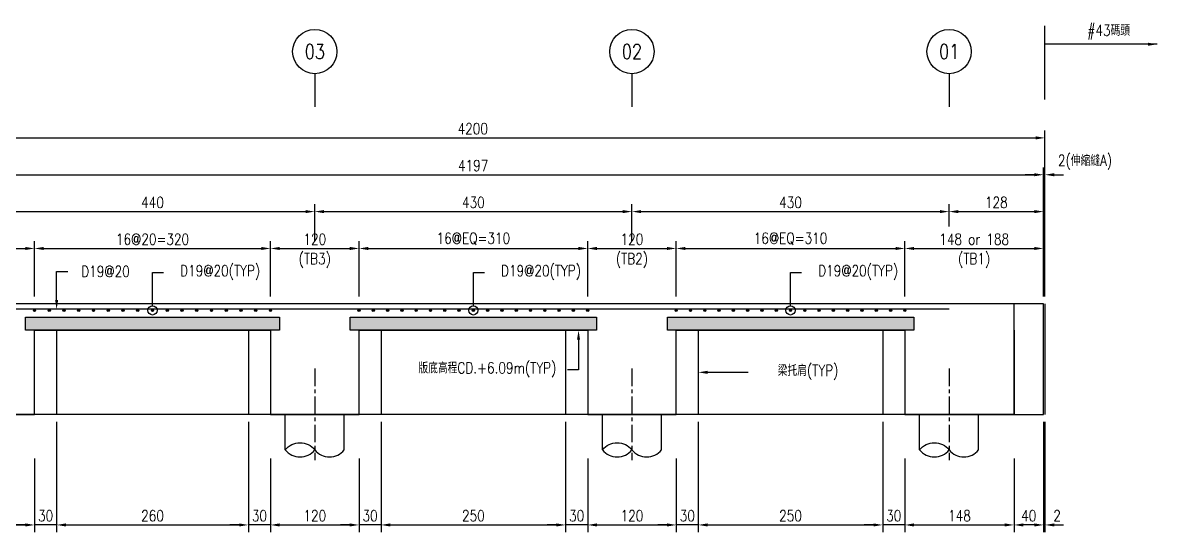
# Model space of a CAD drawing. Extents: x -791 to 13121, y -31587 to 2944.
# Drawn here: x 10968 to 12506, y 1006 to 1697 of the extents above; entities that cross this region are included whole.
import ezdxf
from ezdxf import colors
from ezdxf.entities.mleader import LeaderData, LeaderLine
from ezdxf.enums import TextEntityAlignment as Align
from ezdxf.math import Vec2, Vec3

# ---------------------------------------------------------------- set-up
doc = ezdxf.new("R2010")
doc.units = 0
doc.header["$LTSCALE"] = 0.05
doc.linetypes.add('CENTER', pattern=[50.8, 31.75, -6.35, 6.35, -6.35])
doc.layers.get('0').update_dxf_attribs({"linetype": 'CONTINUOUS'})
doc.layers.get('Defpoints').update_dxf_attribs({"linetype": 'CONTINUOUS'})
for name, color, linetype in [('HB_0', 7, 'CONTINUOUS'), ('HB_DIM', 1, 'CONTINUOUS'), ('HB_ReBar', 3, 'CONTINUOUS'), ('HB_SYMBOLS', 7, 'CONTINUOUS'), ('底圖', 7, 'CONTINUOUS'), ('預鑄版_HATCH', 253, 'CONTINUOUS')]:
    doc.layers.add(name, color=color, linetype=linetype)
doc.styles.get("Standard").update_dxf_attribs({"font": 'ROMANS.shx', "width": 0.8, "bigfont": 'lchinap.shx'})
doc.dimstyles.new('50cm', dxfattribs={"dimscale": 5, "dimtxt": 3, "dimasz": 2.5, "dimexe": 2, "dimexo": 2, "dimgap": 1, "dimtad": 1, "dimdsep": 46, "dimtxsty": 'Standard', "dimcen": 0, "dimclrt": 2, "dimadec": 0, "dimazin": 0, "dimtfac": 1, "dimtix": 1, "dimtmove": 2, "dimatfit": 3, "dimfxl": 0, "dimtolj": 1, "dimtzin": 0, "dimarcsym": 0})

# ---------------------------------------------------------------- blocks, each defined once
blk = doc.blocks.new('gr_t')
at = {"layer": 'HB_SYMBOLS', "color": 4, "linetype": 'Continuous'}
blk.add_line((0, -6), (0, -15), dxfattribs=at)
blk.add_circle((0, 0), 6, dxfattribs=at)
at = {"layer": 'HB_SYMBOLS', "color": 4, "linetype": 'Continuous', "width": 0.8}
blk.add_attdef('A', text='', height=4.5, dxfattribs=at).set_placement((0, 0), align=Align.MIDDLE)
blk = doc.blocks.new('*D1888')
at = {"layer": 'Defpoints', "color": 0}
for p in [(2528, 325), (0, 150), (2528, 150)]:
    blk.add_point(p, dxfattribs=at)
at = {"layer": 'HB_DIM', "color": 0, "lineweight": -2}
for p, q in [((12.5, 325), (2515.5, 325)), ((2528, 160), (2528, 335))]:
    blk.add_line(p, q, dxfattribs=at)
at = {"layer": 'HB_DIM', "color": 0}
for points in [[(12.5, 327.1), (12.5, 322.9), (0, 325)], [(2515.5, 327.1), (2515.5, 322.9), (2528, 325)]]:
    blk.add_solid(points, dxfattribs=at)
at = {"layer": 'HB_DIM', "color": 2, "insert": (1754.7, 337.5), "char_height": 15, "attachment_point": 5}
blk.add_mtext('\\A1;4197', dxfattribs=at)
blk = doc.blocks.new('*D1889')
at = {"layer": 'Defpoints', "color": 0}
for p in [(2530, 375), (0, 150), (2530, 150)]:
    blk.add_point(p, dxfattribs=at)
at = {"layer": 'HB_DIM', "color": 0, "lineweight": -2}
for p, q in [((2530, 160), (2530, 385)), ((12.5, 375), (2517.5, 375))]:
    blk.add_line(p, q, dxfattribs=at)
at = {"layer": 'HB_DIM', "color": 0}
for points in [[(12.5, 377.1), (12.5, 372.9), (0, 375)], [(2517.5, 377.1), (2517.5, 372.9), (2530, 375)]]:
    blk.add_solid(points, dxfattribs=at)
at = {"layer": 'HB_DIM', "color": 2, "insert": (1754.2, 387.5), "char_height": 15, "attachment_point": 5}
blk.add_mtext('\\A1;4200', dxfattribs=at)
blk = doc.blocks.new('*D1890')
at = {"layer": 'Defpoints', "color": 0}
for p in [(2528, 325), (2528, 150), (2530, 150)]:
    blk.add_point(p, dxfattribs=at)
at = {"layer": 'HB_DIM', "color": 0, "lineweight": -2}
for p, q in [((2515.5, 325), (2503, 325)), ((2528, 160), (2528, 335)), ((2530, 325), (2528, 325)), ((2530, 160), (2530, 335)), ((2542.5, 325), (2555, 325))]:
    blk.add_line(p, q, dxfattribs=at)
at = {"layer": 'HB_DIM', "color": 0}
for points in [[(2515.5, 327.1), (2515.5, 322.9), (2528, 325)], [(2542.5, 327.1), (2542.5, 322.9), (2530, 325)]]:
    blk.add_solid(points, dxfattribs=at)
at = {"layer": 'HB_DIM', "color": 2, "insert": (2584.3, 341.9), "char_height": 15, "attachment_point": 5}
blk.add_mtext('\\A1;2(伸縮縫A)', dxfattribs=at)
blk = doc.blocks.new('*D1891')
at = {"layer": 'Defpoints', "color": 0}
for p in [(1540, 275), (1100, 245), (1540, 225)]:
    blk.add_point(p, dxfattribs=at)
at = {"layer": 'HB_DIM', "color": 0, "lineweight": -2}
for p, q in [((1100, 255), (1100, 285)), ((1540, 235), (1540, 285)), ((1112.5, 275), (1527.5, 275))]:
    blk.add_line(p, q, dxfattribs=at)
at = {"layer": 'HB_DIM', "color": 0}
for points in [[(1112.5, 277.1), (1112.5, 272.9), (1100, 275)], [(1527.5, 277.1), (1527.5, 272.9), (1540, 275)]]:
    blk.add_solid(points, dxfattribs=at)
at = {"layer": 'HB_DIM', "color": 2, "insert": (1320, 287.5), "char_height": 15, "attachment_point": 5}
blk.add_mtext('\\A1;440', dxfattribs=at)
blk = doc.blocks.new('*D1892')
at = {"layer": 'Defpoints', "color": 0}
for p in [(1970, 275), (1540, 225), (1970, 225)]:
    blk.add_point(p, dxfattribs=at)
at = {"layer": 'HB_DIM', "color": 0, "lineweight": -2}
for p, q in [((1540, 235), (1540, 285)), ((1970, 235), (1970, 285)), ((1552.5, 275), (1957.5, 275))]:
    blk.add_line(p, q, dxfattribs=at)
at = {"layer": 'HB_DIM', "color": 0}
for points in [[(1552.5, 277.1), (1552.5, 272.9), (1540, 275)], [(1957.5, 277.1), (1957.5, 272.9), (1970, 275)]]:
    blk.add_solid(points, dxfattribs=at)
at = {"layer": 'HB_DIM', "color": 2, "insert": (1755, 287.5), "char_height": 15, "attachment_point": 5}
blk.add_mtext('\\A1;430', dxfattribs=at)
blk = doc.blocks.new('*D1893')
at = {"layer": 'Defpoints', "color": 0}
for p in [(2400, 275), (2400, 245), (1970, 225)]:
    blk.add_point(p, dxfattribs=at)
at = {"layer": 'HB_DIM', "color": 0, "lineweight": -2}
for p, q in [((1970, 235), (1970, 285)), ((2400, 255), (2400, 285)), ((1982.5, 275), (2387.5, 275))]:
    blk.add_line(p, q, dxfattribs=at)
at = {"layer": 'HB_DIM', "color": 0}
for points in [[(1982.5, 277.1), (1982.5, 272.9), (1970, 275)], [(2387.5, 277.1), (2387.5, 272.9), (2400, 275)]]:
    blk.add_solid(points, dxfattribs=at)
at = {"layer": 'HB_DIM', "color": 2, "insert": (2185, 287.5), "char_height": 15, "attachment_point": 5}
blk.add_mtext('\\A1;430', dxfattribs=at)
blk = doc.blocks.new('*D1894')
at = {"layer": 'Defpoints', "color": 0}
for p in [(1040, -50), (1160, -50), (1160, -150)]:
    blk.add_point(p, dxfattribs=at)
at = {"layer": 'HB_DIM', "color": 0, "lineweight": -2}
for p, q in [((1040, -60), (1040, -160)), ((1160, -60), (1160, -160)), ((1052.5, -150), (1147.5, -150))]:
    blk.add_line(p, q, dxfattribs=at)
at = {"layer": 'HB_DIM', "color": 0}
for points in [[(1052.5, -147.9), (1052.5, -152.1), (1040, -150)], [(1147.5, -147.9), (1147.5, -152.1), (1160, -150)]]:
    blk.add_solid(points, dxfattribs=at)
at = {"layer": 'HB_DIM', "color": 2, "insert": (1100, -137.5), "char_height": 15, "attachment_point": 5}
blk.add_mtext('\\A1;120', dxfattribs=at)
blk = doc.blocks.new('*D1896')
at = {"layer": 'Defpoints', "color": 0}
for p in [(1190, 0), (1160, -50), (1160, -150)]:
    blk.add_point(p, dxfattribs=at)
at = {"layer": 'HB_DIM', "color": 0, "lineweight": -2}
for p, q in [((1190, -10), (1190, -160)), ((1160, -60), (1160, -160)), ((1147.5, -150), (1135, -150)), ((1190, -150), (1160, -150)), ((1202.5, -150), (1215, -150))]:
    blk.add_line(p, q, dxfattribs=at)
at = {"layer": 'HB_DIM', "color": 0}
for points in [[(1147.5, -147.9), (1147.5, -152.1), (1160, -150)], [(1202.5, -147.9), (1202.5, -152.1), (1190, -150)]]:
    blk.add_solid(points, dxfattribs=at)
at = {"layer": 'HB_DIM', "color": 2, "insert": (1175, -137.5), "char_height": 15, "attachment_point": 5}
blk.add_mtext('\\A1;30', dxfattribs=at)
blk = doc.blocks.new('*D1897')
at = {"layer": 'Defpoints', "color": 0}
for p in [(1480, -50), (1600, -50), (1600, -150)]:
    blk.add_point(p, dxfattribs=at)
at = {"layer": 'HB_DIM', "color": 0, "lineweight": -2}
for p, q in [((1480, -60), (1480, -160)), ((1600, -60), (1600, -160)), ((1492.5, -150), (1587.5, -150))]:
    blk.add_line(p, q, dxfattribs=at)
at = {"layer": 'HB_DIM', "color": 0}
for points in [[(1492.5, -147.9), (1492.5, -152.1), (1480, -150)], [(1587.5, -147.9), (1587.5, -152.1), (1600, -150)]]:
    blk.add_solid(points, dxfattribs=at)
at = {"layer": 'HB_DIM', "color": 2, "insert": (1540, -137.5), "char_height": 15, "attachment_point": 5}
blk.add_mtext('\\A1;120', dxfattribs=at)
blk = doc.blocks.new('*D1898')
at = {"layer": 'Defpoints', "color": 0}
for p in [(1450, 0), (1480, -50), (1450, -150)]:
    blk.add_point(p, dxfattribs=at)
at = {"layer": 'HB_DIM', "color": 0, "lineweight": -2}
for p, q in [((1450, -10), (1450, -160)), ((1480, -60), (1480, -160)), ((1437.5, -150), (1425, -150)), ((1480, -150), (1450, -150)), ((1492.5, -150), (1505, -150))]:
    blk.add_line(p, q, dxfattribs=at)
at = {"layer": 'HB_DIM', "color": 0}
for points in [[(1437.5, -147.9), (1437.5, -152.1), (1450, -150)], [(1492.5, -147.9), (1492.5, -152.1), (1480, -150)]]:
    blk.add_solid(points, dxfattribs=at)
at = {"layer": 'HB_DIM', "color": 2, "insert": (1465, -137.5), "char_height": 15, "attachment_point": 5}
blk.add_mtext('\\A1;30', dxfattribs=at)
blk = doc.blocks.new('*D1899')
at = {"layer": 'Defpoints', "color": 0}
for p in [(1630, 0), (1600, -50), (1600, -150)]:
    blk.add_point(p, dxfattribs=at)
at = {"layer": 'HB_DIM', "color": 0, "lineweight": -2}
for p, q in [((1630, -10), (1630, -160)), ((1600, -60), (1600, -160)), ((1587.5, -150), (1575, -150)), ((1630, -150), (1600, -150)), ((1642.5, -150), (1655, -150))]:
    blk.add_line(p, q, dxfattribs=at)
at = {"layer": 'HB_DIM', "color": 0}
for points in [[(1587.5, -147.9), (1587.5, -152.1), (1600, -150)], [(1642.5, -147.9), (1642.5, -152.1), (1630, -150)]]:
    blk.add_solid(points, dxfattribs=at)
at = {"layer": 'HB_DIM', "color": 2, "insert": (1615, -137.5), "char_height": 15, "attachment_point": 5}
blk.add_mtext('\\A1;30', dxfattribs=at)
blk = doc.blocks.new('*D1900')
at = {"layer": 'Defpoints', "color": 0}
for p in [(1910, -50), (2030, -50), (2030, -150)]:
    blk.add_point(p, dxfattribs=at)
at = {"layer": 'HB_DIM', "color": 0, "lineweight": -2}
for p, q in [((1910, -60), (1910, -160)), ((2030, -60), (2030, -160)), ((1922.5, -150), (2017.5, -150))]:
    blk.add_line(p, q, dxfattribs=at)
at = {"layer": 'HB_DIM', "color": 0}
for points in [[(1922.5, -147.9), (1922.5, -152.1), (1910, -150)], [(2017.5, -147.9), (2017.5, -152.1), (2030, -150)]]:
    blk.add_solid(points, dxfattribs=at)
at = {"layer": 'HB_DIM', "color": 2, "insert": (1970, -137.5), "char_height": 15, "attachment_point": 5}
blk.add_mtext('\\A1;120', dxfattribs=at)
blk = doc.blocks.new('*D1901')
at = {"layer": 'Defpoints', "color": 0}
for p in [(1880, 0), (1910, -50), (1880, -150)]:
    blk.add_point(p, dxfattribs=at)
at = {"layer": 'HB_DIM', "color": 0, "lineweight": -2}
for p, q in [((1880, -10), (1880, -160)), ((1910, -60), (1910, -160)), ((1867.5, -150), (1855, -150)), ((1910, -150), (1880, -150)), ((1922.5, -150), (1935, -150))]:
    blk.add_line(p, q, dxfattribs=at)
at = {"layer": 'HB_DIM', "color": 0}
for points in [[(1867.5, -147.9), (1867.5, -152.1), (1880, -150)], [(1922.5, -147.9), (1922.5, -152.1), (1910, -150)]]:
    blk.add_solid(points, dxfattribs=at)
at = {"layer": 'HB_DIM', "color": 2, "insert": (1895, -137.5), "char_height": 15, "attachment_point": 5}
blk.add_mtext('\\A1;30', dxfattribs=at)
blk = doc.blocks.new('*D1902')
at = {"layer": 'Defpoints', "color": 0}
for p in [(2060, 0), (2030, -50), (2030, -150)]:
    blk.add_point(p, dxfattribs=at)
at = {"layer": 'HB_DIM', "color": 0, "lineweight": -2}
for p, q in [((2060, -10), (2060, -160)), ((2030, -60), (2030, -160)), ((2017.5, -150), (2005, -150)), ((2060, -150), (2030, -150)), ((2072.5, -150), (2085, -150))]:
    blk.add_line(p, q, dxfattribs=at)
at = {"layer": 'HB_DIM', "color": 0}
for points in [[(2017.5, -147.9), (2017.5, -152.1), (2030, -150)], [(2072.5, -147.9), (2072.5, -152.1), (2060, -150)]]:
    blk.add_solid(points, dxfattribs=at)
at = {"layer": 'HB_DIM', "color": 2, "insert": (2045, -137.5), "char_height": 15, "attachment_point": 5}
blk.add_mtext('\\A1;30', dxfattribs=at)
blk = doc.blocks.new('*D1903')
at = {"layer": 'Defpoints', "color": 0}
for p in [(2340, -50), (2488, -50), (2488, -150)]:
    blk.add_point(p, dxfattribs=at)
at = {"layer": 'HB_DIM', "color": 0, "lineweight": -2}
for p, q in [((2340, -60), (2340, -160)), ((2488, -60), (2488, -160)), ((2352.5, -150), (2475.5, -150))]:
    blk.add_line(p, q, dxfattribs=at)
at = {"layer": 'HB_DIM', "color": 0}
for points in [[(2352.5, -147.9), (2352.5, -152.1), (2340, -150)], [(2475.5, -147.9), (2475.5, -152.1), (2488, -150)]]:
    blk.add_solid(points, dxfattribs=at)
at = {"layer": 'HB_DIM', "color": 2, "insert": (2414, -137.5), "char_height": 15, "attachment_point": 5}
blk.add_mtext('\\A1;148', dxfattribs=at)
blk = doc.blocks.new('*D1904')
at = {"layer": 'Defpoints', "color": 0}
for p in [(2310, 0), (2340, -50), (2310, -150)]:
    blk.add_point(p, dxfattribs=at)
at = {"layer": 'HB_DIM', "color": 0, "lineweight": -2}
for p, q in [((2310, -10), (2310, -160)), ((2340, -60), (2340, -160)), ((2297.5, -150), (2285, -150)), ((2340, -150), (2310, -150)), ((2352.5, -150), (2365, -150))]:
    blk.add_line(p, q, dxfattribs=at)
at = {"layer": 'HB_DIM', "color": 0}
for points in [[(2297.5, -147.9), (2297.5, -152.1), (2310, -150)], [(2352.5, -147.9), (2352.5, -152.1), (2340, -150)]]:
    blk.add_solid(points, dxfattribs=at)
at = {"layer": 'HB_DIM', "color": 2, "insert": (2325, -137.5), "char_height": 15, "attachment_point": 5}
blk.add_mtext('\\A1;30', dxfattribs=at)
blk = doc.blocks.new('*D1905')
at = {"layer": 'Defpoints', "color": 0}
for p in [(2528, 0), (2488, -50), (2488, -150)]:
    blk.add_point(p, dxfattribs=at)
at = {"layer": 'HB_DIM', "color": 0, "lineweight": -2}
for p, q in [((2528, -10), (2528, -160)), ((2488, -60), (2488, -160)), ((2515.5, -150), (2500.5, -150))]:
    blk.add_line(p, q, dxfattribs=at)
at = {"layer": 'HB_DIM', "color": 0}
for points in [[(2500.5, -147.9), (2500.5, -152.1), (2488, -150)], [(2515.5, -147.9), (2515.5, -152.1), (2528, -150)]]:
    blk.add_solid(points, dxfattribs=at)
at = {"layer": 'HB_DIM', "color": 2, "insert": (2508, -137.5), "char_height": 15, "attachment_point": 5}
blk.add_mtext('\\A1;40', dxfattribs=at)
blk = doc.blocks.new('*D1906')
at = {"layer": 'Defpoints', "color": 0}
for p in [(2528, 0), (2530, 0), (2530, -150)]:
    blk.add_point(p, dxfattribs=at)
at = {"layer": 'HB_DIM', "color": 0, "lineweight": -2}
for p, q in [((2528, -10), (2528, -160)), ((2530, -10), (2530, -160)), ((2515.5, -150), (2503, -150)), ((2528, -150), (2530, -150)), ((2542.5, -150), (2555, -150))]:
    blk.add_line(p, q, dxfattribs=at)
at = {"layer": 'HB_DIM', "color": 0}
for points in [[(2515.5, -147.9), (2515.5, -152.1), (2528, -150)], [(2542.5, -147.9), (2542.5, -152.1), (2530, -150)]]:
    blk.add_solid(points, dxfattribs=at)
at = {"layer": 'HB_DIM', "color": 2, "insert": (2546.4, -137.5), "char_height": 15, "attachment_point": 5}
blk.add_mtext('\\A1;2', dxfattribs=at)
blk = doc.blocks.new('*D1907')
at = {"layer": 'Defpoints', "color": 0}
for p in [(2060, 0), (2310, 0), (2310, -150)]:
    blk.add_point(p, dxfattribs=at)
at = {"layer": 'HB_DIM', "color": 0, "lineweight": -2}
for p, q in [((2060, -10), (2060, -160)), ((2310, -10), (2310, -160)), ((2072.5, -150), (2297.5, -150))]:
    blk.add_line(p, q, dxfattribs=at)
at = {"layer": 'HB_DIM', "color": 0}
for points in [[(2072.5, -147.9), (2072.5, -152.1), (2060, -150)], [(2297.5, -147.9), (2297.5, -152.1), (2310, -150)]]:
    blk.add_solid(points, dxfattribs=at)
at = {"layer": 'HB_DIM', "color": 2, "insert": (2185, -137.5), "char_height": 15, "attachment_point": 5}
blk.add_mtext('\\A1;250', dxfattribs=at)
blk = doc.blocks.new('*D1908')
at = {"layer": 'Defpoints', "color": 0}
for p in [(1630, 0), (1880, 0), (1880, -150)]:
    blk.add_point(p, dxfattribs=at)
at = {"layer": 'HB_DIM', "color": 0, "lineweight": -2}
for p, q in [((1630, -10), (1630, -160)), ((1880, -10), (1880, -160)), ((1642.5, -150), (1867.5, -150))]:
    blk.add_line(p, q, dxfattribs=at)
at = {"layer": 'HB_DIM', "color": 0}
for points in [[(1642.5, -147.9), (1642.5, -152.1), (1630, -150)], [(1867.5, -147.9), (1867.5, -152.1), (1880, -150)]]:
    blk.add_solid(points, dxfattribs=at)
at = {"layer": 'HB_DIM', "color": 2, "insert": (1755, -137.5), "char_height": 15, "attachment_point": 5}
blk.add_mtext('\\A1;250', dxfattribs=at)
blk = doc.blocks.new('*D1862')
at = {"layer": 'Defpoints', "color": 0}
for p in [(1190, 0), (1450, 0), (1450, -150)]:
    blk.add_point(p, dxfattribs=at)
at = {"layer": 'HB_DIM', "color": 0, "lineweight": -2}
for p, q in [((1190, -10), (1190, -160)), ((1450, -10), (1450, -160)), ((1202.5, -150), (1437.5, -150))]:
    blk.add_line(p, q, dxfattribs=at)
at = {"layer": 'HB_DIM', "color": 0}
for points in [[(1202.5, -147.9), (1202.5, -152.1), (1190, -150)], [(1437.5, -147.9), (1437.5, -152.1), (1450, -150)]]:
    blk.add_solid(points, dxfattribs=at)
at = {"layer": 'HB_DIM', "color": 2, "insert": (1320, -137.5), "char_height": 15, "attachment_point": 5}
blk.add_mtext('\\A1;260', dxfattribs=at)
blk = doc.blocks.new('ReBarPoint')
at = {"layer": 'HB_0'}
h = blk.add_hatch(color=0, dxfattribs=at)
h.dxf.hatch_style = 1
edge = h.paths.add_edge_path()
edge.add_arc((0, 0), 1.5, 0, 360)
at = {"layer": 'HB_ReBar', "color": 0}
blk.add_circle((0, 0), 1.5, dxfattribs=at)
blk = doc.blocks.new('*D1863')
at = {"layer": 'Defpoints', "color": 0}
for p in [(1480, 225), (1160, 150), (1480, 150)]:
    blk.add_point(p, dxfattribs=at)
at = {"layer": 'HB_DIM', "color": 0, "lineweight": -2}
for p, q in [((1160, 160), (1160, 235)), ((1480, 160), (1480, 235)), ((1172.5, 225), (1467.5, 225))]:
    blk.add_line(p, q, dxfattribs=at)
at = {"layer": 'HB_DIM', "color": 0}
for points in [[(1172.5, 227.1), (1172.5, 222.9), (1160, 225)], [(1467.5, 227.1), (1467.5, 222.9), (1480, 225)]]:
    blk.add_solid(points, dxfattribs=at)
at = {"layer": 'HB_DIM', "color": 2, "insert": (1320, 237.5), "char_height": 15, "attachment_point": 5}
blk.add_mtext('\\A1;16@20=320', dxfattribs=at)
blk = doc.blocks.new('*D1864')
at = {"layer": 'Defpoints', "color": 0}
for p in [(1910, 225), (1600, 150), (1910, 150)]:
    blk.add_point(p, dxfattribs=at)
at = {"layer": 'HB_DIM', "color": 0, "lineweight": -2}
for p, q in [((1600, 160), (1600, 235)), ((1910, 160), (1910, 235)), ((1612.5, 225), (1897.5, 225))]:
    blk.add_line(p, q, dxfattribs=at)
at = {"layer": 'HB_DIM', "color": 0}
for points in [[(1612.5, 227.1), (1612.5, 222.9), (1600, 225)], [(1897.5, 227.1), (1897.5, 222.9), (1910, 225)]]:
    blk.add_solid(points, dxfattribs=at)
at = {"layer": 'HB_DIM', "color": 2, "insert": (1755, 238.2), "char_height": 15, "attachment_point": 5}
blk.add_mtext('\\A1;16@EQ=310', dxfattribs=at)
blk = doc.blocks.new('*D1865')
at = {"layer": 'Defpoints', "color": 0}
for p in [(2340, 225), (2030, 150), (2340, 150)]:
    blk.add_point(p, dxfattribs=at)
at = {"layer": 'HB_DIM', "color": 0, "lineweight": -2}
for p, q in [((2030, 160), (2030, 235)), ((2340, 160), (2340, 235)), ((2042.5, 225), (2327.5, 225))]:
    blk.add_line(p, q, dxfattribs=at)
at = {"layer": 'HB_DIM', "color": 0}
for points in [[(2042.5, 227.1), (2042.5, 222.9), (2030, 225)], [(2327.5, 227.1), (2327.5, 222.9), (2340, 225)]]:
    blk.add_solid(points, dxfattribs=at)
at = {"layer": 'HB_DIM', "color": 2, "insert": (2185, 238.2), "char_height": 15, "attachment_point": 5}
blk.add_mtext('\\A1;16@EQ=310', dxfattribs=at)
blk = doc.blocks.new('*D1866')
at = {"layer": 'Defpoints', "color": 0}
for p in [(2528, 225), (2340, 150), (2528, 150)]:
    blk.add_point(p, dxfattribs=at)
at = {"layer": 'HB_DIM', "color": 0, "lineweight": -2}
for p, q in [((2340, 160), (2340, 235)), ((2528, 160), (2528, 235)), ((2352.5, 225), (2515.5, 225))]:
    blk.add_line(p, q, dxfattribs=at)
at = {"layer": 'HB_DIM', "color": 0}
for points in [[(2352.5, 227.1), (2352.5, 222.9), (2340, 225)], [(2515.5, 227.1), (2515.5, 222.9), (2528, 225)]]:
    blk.add_solid(points, dxfattribs=at)
at = {"layer": 'HB_DIM', "color": 2, "char_height": 15, "attachment_point": 5}
for s, insert in [('\\A1;148 or 188', (2434, 237.5)), ('\\A1;(TB1)', (2434, 208.6))]:
    blk.add_mtext(s, dxfattribs=dict(at, insert=insert))
blk = doc.blocks.new('*D1867')
at = {"layer": 'Defpoints', "color": 0}
for p in [(2528, 275), (2400, 245), (2528, 150)]:
    blk.add_point(p, dxfattribs=at)
at = {"layer": 'HB_DIM', "color": 0, "lineweight": -2}
for p, q in [((2400, 255), (2400, 285)), ((2528, 160), (2528, 285)), ((2412.5, 275), (2515.5, 275))]:
    blk.add_line(p, q, dxfattribs=at)
at = {"layer": 'HB_DIM', "color": 0}
for points in [[(2412.5, 277.1), (2412.5, 272.9), (2400, 275)], [(2515.5, 277.1), (2515.5, 272.9), (2528, 275)]]:
    blk.add_solid(points, dxfattribs=at)
at = {"layer": 'HB_DIM', "color": 2, "insert": (2464, 287.5), "char_height": 15, "attachment_point": 5}
blk.add_mtext('\\A1;128', dxfattribs=at)
blk = doc.blocks.new('_DotBlank')
at = {"color": 0, "linetype": 'ByBlock', "lineweight": -2}
blk.add_line((-0.5, 0), (-1, 0), dxfattribs=at)
blk.add_circle((0, 0), 0.5, dxfattribs=at)
blk = doc.blocks.new('*D1871')
at = {"layer": 'Defpoints', "color": 0}
for p in [(1160, 225), (1040, 150), (1160, 150)]:
    blk.add_point(p, dxfattribs=at)
at = {"layer": 'HB_DIM', "color": 0, "lineweight": -2}
for p, q in [((1040, 160), (1040, 235)), ((1160, 160), (1160, 235)), ((1052.5, 225), (1147.5, 225))]:
    blk.add_line(p, q, dxfattribs=at)
at = {"layer": 'HB_DIM', "color": 0}
for points in [[(1052.5, 227.1), (1052.5, 222.9), (1040, 225)], [(1147.5, 227.1), (1147.5, 222.9), (1160, 225)]]:
    blk.add_solid(points, dxfattribs=at)
at = {"layer": 'HB_DIM', "color": 2, "char_height": 15, "attachment_point": 5}
for s, insert in [('\\A1;120', (1100, 237.5)), ('\\A1;(TB2)', (1100, 208.6))]:
    blk.add_mtext(s, dxfattribs=dict(at, insert=insert))
blk = doc.blocks.new('*D1872')
at = {"layer": 'Defpoints', "color": 0}
for p in [(1600, 225), (1480, 150), (1600, 150)]:
    blk.add_point(p, dxfattribs=at)
at = {"layer": 'HB_DIM', "color": 0, "lineweight": -2}
for p, q in [((1480, 160), (1480, 235)), ((1600, 160), (1600, 235)), ((1492.5, 225), (1587.5, 225))]:
    blk.add_line(p, q, dxfattribs=at)
at = {"layer": 'HB_DIM', "color": 0}
for points in [[(1492.5, 227.1), (1492.5, 222.9), (1480, 225)], [(1587.5, 227.1), (1587.5, 222.9), (1600, 225)]]:
    blk.add_solid(points, dxfattribs=at)
at = {"layer": 'HB_DIM', "color": 2, "char_height": 15, "attachment_point": 5}
for s, insert in [('\\A1;120', (1540, 237.5)), ('\\A1;(TB3)', (1540, 208.6))]:
    blk.add_mtext(s, dxfattribs=dict(at, insert=insert))
blk = doc.blocks.new('*D1873')
at = {"layer": 'Defpoints', "color": 0}
for p in [(2030, 225), (1910, 150), (2030, 150)]:
    blk.add_point(p, dxfattribs=at)
at = {"layer": 'HB_DIM', "color": 0, "lineweight": -2}
for p, q in [((1910, 160), (1910, 235)), ((2030, 160), (2030, 235)), ((1922.5, 225), (2017.5, 225))]:
    blk.add_line(p, q, dxfattribs=at)
at = {"layer": 'HB_DIM', "color": 0}
for points in [[(1922.5, 227.1), (1922.5, 222.9), (1910, 225)], [(2017.5, 227.1), (2017.5, 222.9), (2030, 225)]]:
    blk.add_solid(points, dxfattribs=at)
at = {"layer": 'HB_DIM', "color": 2, "char_height": 15, "attachment_point": 5}
for s, insert in [('\\A1;120', (1970, 237.5)), ('\\A1;(TB2)', (1970, 208.6))]:
    blk.add_mtext(s, dxfattribs=dict(at, insert=insert))
blk = doc.blocks.new('80cm直樁')
at = {"layer": 'HB_0', "linetype": 'Continuous'}
for p, q in [((-40, -48.1), (-40, 0)), ((40, -48.1), (40, 0))]:
    blk.add_line(p, q, dxfattribs=at)
for points in [[(-40, -48.1, -0.48), (0, -48.1, 0.48), (40, -48.1, 0.48)], [(-40, -48.1, 0.48), (0, -48.1, 0.48)]]:
    blk.add_lwpolyline(points, format="xyb", dxfattribs=at)
at = {"layer": 'HB_DIM', "color": 1, "linetype": 'CENTER', "ltscale": 15}
blk.add_line((0, 62.2), (0, -62.2), dxfattribs=at)
blk = doc.blocks.new('斷面圖B右')
at = {"layer": '預鑄版_HATCH', "linetype": 'Continuous'}
h = blk.add_hatch(color=256, dxfattribs=at)
h.dxf.hatch_style = 2
h.paths.add_polyline_path([(1148, 132), (1492, 132), (1492, 114), (1148, 114)])
h = blk.add_hatch(color=256, dxfattribs=at)
h.dxf.hatch_style = 2
h.paths.add_polyline_path([(1588, 132), (1922, 132), (1922, 114), (1588, 114)])
h = blk.add_hatch(color=256, dxfattribs=at)
h.dxf.hatch_style = 2
h.paths.add_polyline_path([(2018, 132), (2352, 132), (2352, 114), (2018, 114)])
at = {"layer": 'HB_0'}
blk.add_line((2530, 150), (2530, 0), dxfattribs=at)
at = {"layer": 'HB_0', "color": 252}
for p, q in [((1190, 114), (1190, 0)), ((1450, 114), (1450, 0)), ((1630, 114), (1630, 0)), ((1880, 114), (1880, 0)), ((2060, 114), (2060, 0)), ((2310, 114), (2310, 0))]:
    blk.add_line(p, q, dxfattribs=at)
at = {"layer": 'HB_0', "color": 4}
blk.add_lwpolyline([(1040, 0), (1160, 0), (1160, 114), (1480, 114), (1480, 0), (1600, 0), (1600, 114), (1910, 114), (1910, 0), (2030, 0), (2030, 114), (2340, 114), (2340, 0), (2488, 0), (2488, 150), (0, 150)], dxfattribs=at)
at = {"layer": 'HB_0'}
for points in [[(2488, 0), (2528, 0), (2528, 150), (2488, 150)], [(2488, 114), (2488, 0), (0, 0)]]:
    blk.add_lwpolyline(points, dxfattribs=at)
at = {"layer": 'HB_0', "color": 7, "linetype": 'Continuous'}
for points in [[(1148, 132), (1492, 132), (1492, 114), (1148, 114)], [(1588, 132), (1922, 132), (1922, 114), (1588, 114)], [(2018, 132), (2352, 132), (2352, 114), (2018, 114)]]:
    blk.add_lwpolyline(points, close=True, dxfattribs=at)
at = {"layer": 'HB_DIM'}
blk.add_line((2530, 426.993), (2530, 526.993), dxfattribs=at)
at = {"layer": 'HB_ReBar'}
blk.add_lwpolyline([(2400, 142.5), (2400, 142.5), (0, 142.5)], dxfattribs=at)
at = {"layer": 'HB_0'}
for p in [(1540, 0), (1970, 0), (2400, 0)]:
    blk.add_blockref('80cm直樁', p, dxfattribs=at)
at = {"layer": 'HB_ReBar'}
for p in [(1160, 141), (1180, 141), (1200, 141), (1220, 141), (1240, 141), (1260, 141), (1280, 141), (1300, 141), (1320, 141), (1340, 141), (1360, 141), (1380, 141), (1400, 141), (1420, 141), (1440, 141), (1460, 141), (1480, 141), (1600, 141), (1619.375, 141), (1638.75, 141), (1658.125, 141), (1677.5, 141), (1696.875, 141), (1716.25, 141), (1735.625, 141), (1755, 141), (1774.375, 141), (1793.75, 141), (1813.125, 141), (1832.5, 141), (1851.875, 141), (1871.25, 141), (1890.625, 141), (1910, 141), (2030, 141), (2049.375, 141), (2068.75, 141), (2088.125, 141), (2107.5, 141), (2126.875, 141), (2146.25, 141), (2165.625, 141), (2185, 141), (2204.375, 141), (2223.75, 141), (2243.125, 141), (2262.5, 141), (2281.875, 141), (2301.25, 141), (2320.625, 141), (2340, 141)]:
    blk.add_blockref('ReBarPoint', p, dxfattribs=at)
at = {"layer": '底圖'}
ref = blk.add_blockref('gr_t', (1540, 492.059), dxfattribs=dict(at, xscale=5, yscale=5, zscale=5))
ref.add_attrib('A', '03', dxfattribs={"layer": 'HB_SYMBOLS', "color": 4, "linetype": 'Continuous', "height": 20, "width": 0.8}).set_placement((1540, 492.059), align=Align.MIDDLE)
ref = blk.add_blockref('gr_t', (1970, 492.059), dxfattribs=dict(at, xscale=5, yscale=5, zscale=5))
ref.add_attrib('A', '02', dxfattribs={"layer": 'HB_SYMBOLS', "color": 4, "linetype": 'Continuous', "height": 20, "width": 0.8}).set_placement((1970, 492.059), align=Align.MIDDLE)
ref = blk.add_blockref('gr_t', (2400, 492.059), dxfattribs=dict(at, xscale=5, yscale=5, zscale=5))
ref.add_attrib('A', '01', dxfattribs={"layer": 'HB_SYMBOLS', "color": 4, "linetype": 'Continuous', "height": 20, "width": 0.8}).set_placement((2400, 492.059), align=Align.MIDDLE)
at = {"layer": 'HB_DIM', "color": 2, "insert": (2645.317, 528.401), "char_height": 15, "attachment_point": 3}
blk.add_mtext('#43碼頭', dxfattribs=at)
at = {"layer": 'HB_DIM'}
for base, p2, text, picture, middle in [((2530, 375), (2530, 150), '4200', '*D1889', (1754.241, 387.5)), ((2528, 325), (2528, 150), '4197', '*D1888', (1754.694, 337.5))]:
    dim = blk.add_linear_dim(base=base, p1=(0, 150), p2=p2, text=text, dimstyle='50cm', override={"dimse1": 1}, dxfattribs=at)
    dim.commit()
    dim.dimension.update_dxf_attribs({"geometry": picture, "text_midpoint": middle, "dimtype": 160})
dim = blk.add_linear_dim(base=(2528, 325), p1=(2530, 150), p2=(2528, 150), text='<>(伸縮縫A)', dimstyle='50cm', dxfattribs=at)
dim.commit()
dim.dimension.update_dxf_attribs({"geometry": '*D1890', "text_midpoint": (2584.341, 341.875), "dimtype": 160})
for base, p1, p2, picture, middle in [((1540, 275), (1100, 245), (1540, 225), '*D1891', (1320, 287.5)), ((1970, 275), (1540, 225), (1970, 225), '*D1892', (1755, 287.5)), ((2400, 275), (1970, 225), (2400, 245), '*D1893', (2185, 287.5)), ((2528, 275), (2400, 245), (2528, 150), '*D1867', (2464, 287.5)), ((1160, -150), (1190, 0), (1160, -50), '*D1896', (1175, -137.5)), ((1450, -150), (1190, 0), (1450, 0), '*D1862', (1320, -137.5)), ((1450, -150), (1480, -50), (1450, 0), '*D1898', (1465, -137.5)), ((1600, -150), (1630, 0), (1600, -50), '*D1899', (1615, -137.5)), ((1880, -150), (1630, 0), (1880, 0), '*D1908', (1755, -137.5)), ((1880, -150), (1910, -50), (1880, 0), '*D1901', (1895, -137.5)), ((2030, -150), (2060, 0), (2030, -50), '*D1902', (2045, -137.5)), ((2310, -150), (2060, 0), (2310, 0), '*D1907', (2185, -137.5)), ((2310, -150), (2340, -50), (2310, 0), '*D1904', (2325, -137.5)), ((2488, -150), (2528, 0), (2488, -50), '*D1905', (2508, -137.5)), ((1160, -150), (1040, -50), (1160, -50), '*D1894', (1100, -137.5)), ((1600, -150), (1480, -50), (1600, -50), '*D1897', (1540, -137.5)), ((2030, -150), (1910, -50), (2030, -50), '*D1900', (1970, -137.5)), ((2488, -150), (2340, -50), (2488, -50), '*D1903', (2414, -137.5))]:
    dim = blk.add_linear_dim(base=base, p1=p1, p2=p2, dimstyle='50cm', dxfattribs=at)
    dim.commit()
    dim.dimension.update_dxf_attribs({"geometry": picture, "text_midpoint": middle})
for base, p1, p2, text, picture, middle in [((2528, 225), (2340, 150), (2528, 150), '148 or <>\\X(TB1)', '*D1866', (2434, 225)), ((1160, 225), (1040, 150), (1160, 150), '<>\\X(TB2)', '*D1871', (1100, 225)), ((1480, 225), (1160, 150), (1480, 150), '16@20=<>', '*D1863', (1320, 237.5)), ((1600, 225), (1480, 150), (1600, 150), '<>\\X(TB3)', '*D1872', (1540, 225)), ((1910, 225), (1600, 150), (1910, 150), '16@EQ=<>', '*D1864', (1755, 238.214)), ((2030, 225), (1910, 150), (2030, 150), '<>\\X(TB2)', '*D1873', (1970, 225)), ((2340, 225), (2030, 150), (2340, 150), '16@EQ=<>', '*D1865', (2185, 238.214))]:
    dim = blk.add_linear_dim(base=base, p1=p1, p2=p2, text=text, dimstyle='50cm', dxfattribs=at)
    dim.commit()
    dim.dimension.update_dxf_attribs({"geometry": picture, "text_midpoint": middle})
dim = blk.add_linear_dim(base=(2530, -150), p1=(2528, 0), p2=(2530, 0), dimstyle='50cm', dxfattribs=at)
dim.commit()
dim.dimension.update_dxf_attribs({"geometry": '*D1906', "text_midpoint": (2546.369, -137.5), "dimtype": 160})
blk.add_leader([(2682.263, 501.993), (2530, 501.993)], dimstyle='50cm', dxfattribs=at)
ml = blk.add_multileader_mtext('Standard', dxfattribs=at)
ml.set_content('D19@20', color=2)
ml.set_leader_properties(color=1)
ml.build(insert=Vec2(0, 0))
ml.multileader.update_dxf_attribs({"dogleg_length": 3, "arrow_head_size": 12.5, "scale": 5})
ctx = ml.context
ctx.base_point, ctx.scale, ctx.char_height, ctx.arrow_head_size, ctx.landing_gap_size, ctx.plane_origin = Vec3(1205, 193.893), 5, 15, 12.5, 15, Vec3(1190, 142.5)
ctx.text_align_type = 2
notes = []
notes.append((ctx, [(0, (1, 1, 0), (1190, 193.893), (1, 0), 15, [(0, [(1190, 142.5)], 0, [])])]))
ctx.mtext.insert, ctx.mtext.alignment, ctx.mtext.flow_direction = Vec3(1289.143, 201.393), 3, 5
ml = blk.add_multileader_mtext('Standard', dxfattribs=at)
ml.set_content('D19@20(TYP)', color=2)
ml.set_leader_properties(color=1)
ml.set_arrow_properties(name='DOTBLANK')
ml.build(insert=Vec2(0, 0))
ml.multileader.update_dxf_attribs({"dogleg_length": 3, "arrow_head_size": 12.5, "scale": 5})
ctx = ml.context
ctx.base_point, ctx.scale, ctx.char_height, ctx.arrow_head_size, ctx.landing_gap_size, ctx.plane_origin = Vec3(1335, 192.393), 5, 15, 12.5, 15, Vec3(1320, 141)
ctx.text_align_type = 2
notes.append((ctx, [(0, (1, 1, 0), (1320, 192.393), (1, 0), 15, [(0, [(1320, 141)], 0, [])])]))
ctx.mtext.insert, ctx.mtext.alignment, ctx.mtext.flow_direction = Vec3(1466, 202.393), 3, 5
ml = blk.add_multileader_mtext('Standard', dxfattribs=at)
ml.set_content('D19@20(TYP)', color=2)
ml.set_leader_properties(color=1)
ml.set_arrow_properties(name='DOTBLANK')
ml.build(insert=Vec2(0, 0))
ml.multileader.update_dxf_attribs({"dogleg_length": 3, "arrow_head_size": 12.5, "scale": 5})
ctx = ml.context
ctx.base_point, ctx.scale, ctx.char_height, ctx.arrow_head_size, ctx.landing_gap_size, ctx.plane_origin = Vec3(1770, 192.393), 5, 15, 12.5, 15, Vec3(1755, 141)
ctx.text_align_type = 2
notes.append((ctx, [(0, (1, 1, 0), (1755, 192.393), (1, 0), 15, [(0, [(1755, 141)], 0, [])])]))
ctx.mtext.insert, ctx.mtext.alignment, ctx.mtext.flow_direction = Vec3(1901, 202.393), 3, 5
ml = blk.add_multileader_mtext('Standard', dxfattribs=at)
ml.set_content('D19@20(TYP)', color=2)
ml.set_leader_properties(color=1)
ml.set_arrow_properties(name='DOTBLANK')
ml.build(insert=Vec2(0, 0))
ml.multileader.update_dxf_attribs({"dogleg_length": 3, "arrow_head_size": 12.5, "scale": 5})
ctx = ml.context
ctx.base_point, ctx.scale, ctx.char_height, ctx.arrow_head_size, ctx.landing_gap_size, ctx.plane_origin = Vec3(2200, 192.393), 5, 15, 12.5, 15, Vec3(2185, 141)
ctx.text_align_type = 2
notes.append((ctx, [(0, (1, 1, 0), (2185, 192.393), (1, 0), 15, [(0, [(2185, 141)], 0, [])])]))
ctx.mtext.insert, ctx.mtext.alignment, ctx.mtext.flow_direction = Vec3(2331, 202.393), 3, 5
ml = blk.add_multileader_mtext('Standard', dxfattribs=at)
ml.set_content('版底高程CD.+6.09m(TYP)', color=2)
ml.set_leader_properties(color=1)
ml.build(insert=Vec2(0, 0))
ml.multileader.update_dxf_attribs({"dogleg_length": 3, "arrow_head_size": 12.5, "scale": 5})
ctx = ml.context
ctx.base_point, ctx.scale, ctx.char_height, ctx.arrow_head_size, ctx.landing_gap_size, ctx.plane_origin = Vec3(1623.229, 60.46), 5, 15, 12.5, 15, Vec3(1897.586, 117.001)
ctx.text_align_type = 2
notes.append((ctx, [(0, (1, 1, 0), (1897.586, 60.46), (-1, 0), 15, [(0, [(1897.586, 114)], 0, [])])]))
ctx.mtext.insert, ctx.mtext.alignment, ctx.mtext.flow_direction = Vec3(1867.586, 70.46), 3, 5
ml = blk.add_multileader_mtext('Standard', dxfattribs=at)
ml.set_content('梁托肩(TYP)', color=2)
ml.set_leader_properties(color=1)
ml.build(insert=Vec2(0, 0))
ml.multileader.update_dxf_attribs({"dogleg_length": 3, "arrow_head_size": 12.5, "scale": 5})
ctx = ml.context
ctx.base_point, ctx.scale, ctx.char_height, ctx.arrow_head_size, ctx.landing_gap_size, ctx.plane_origin = Vec3(2127.583, 57), 5, 15, 12.5, 15, Vec3(2060, 57)
ctx.text_align_type = 2
notes.append((ctx, [(0, (1, 1, 0), (2112.583, 57), (1, 0), 15, [(0, [(2060, 57)], 0, [])])]))
ctx.mtext.insert, ctx.mtext.alignment, ctx.mtext.flow_direction = Vec3(2249.975, 67), 3, 5
for ctx, leaders in notes:
    for number, flags, end, landing, length, lines in leaders:
        leader = LeaderData()
        leader.index, (leader.has_last_leader_line, leader.has_dogleg_vector, leader.attachment_direction) = number, flags
        leader.last_leader_point, leader.dogleg_vector, leader.dogleg_length = Vec3(end), Vec3(landing), length
        for number, points, colour, breaks in lines:
            line = LeaderLine()
            line.index, line.vertices, line.color, line.breaks = number, Vec3.list(points), colors.encode_raw_color(colour), breaks
            leader.lines.append(line)
        ctx.leaders.append(leader)

msp = doc.modelspace()

# ---------------------------------------------------------------- block references
at = {"layer": 'HB_0'}
msp.add_blockref('斷面圖B右', (9824.088, 1165.674), dxfattribs=at)

doc.saveas('drawing.dxf')
